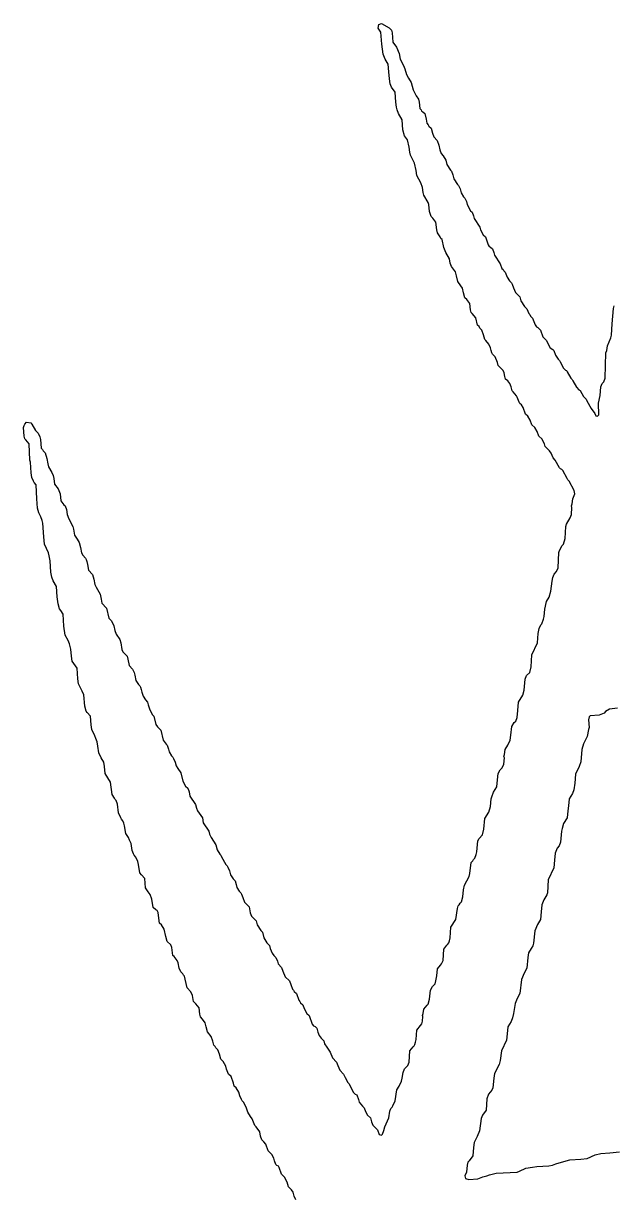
# Model space of a CAD drawing. Header units: millimetres. Extents: x -3 to 175, y -4 to 177.
# Drawn here: x 109.161 to 110.259, y 58.004 to 60.184 of the extents above; entities that cross this region are included whole.
import ezdxf

# ---------------------------------------------------------------- set-up
doc = ezdxf.new("R2010")
doc.units = ezdxf.units.MM
doc.layers.add('TopOverlay', color=2, linetype='Continuous')

msp = doc.modelspace()

# ---------------------------------------------------------------- linework, layer by layer
at = {"layer": 'TopOverlay'}
for p, q in [((109.8207, 60.1755), (109.822, 60.182)), ((109.822, 60.182), (109.8266, 60.184)), ((109.8266, 60.184), (109.841, 60.1761)), ((109.8259, 60.1676), (109.8207, 60.1755)), ((109.8272, 60.1453), (109.8259, 60.1676)), ((109.841, 60.1761), (109.8456, 60.1716)), ((109.8456, 60.1716), (109.8469, 60.1663)), ((109.8469, 60.1663), (109.8482, 60.1492)), ((109.8299, 60.1269), (109.8272, 60.1453)), ((109.8482, 60.1492), (109.8548, 60.1401)), ((109.8548, 60.1401), (109.86, 60.1283)), ((109.8338, 60.1178), (109.8299, 60.1269)), ((109.839, 60.1086), (109.8338, 60.1178)), ((109.86, 60.1283), (109.8613, 60.1178)), ((109.8613, 60.1178), (109.8679, 60.106)), ((109.8403, 60.0941), (109.839, 60.1086)), ((109.8417, 60.081), (109.8403, 60.0941)), ((109.8679, 60.106), (109.8705, 60.0994)), ((109.8705, 60.0994), (109.8731, 60.0889)), ((109.843, 60.0718), (109.8417, 60.081)), ((109.8456, 60.0653), (109.843, 60.0718)), ((109.8731, 60.0889), (109.8771, 60.0823)), ((109.8771, 60.0823), (109.8823, 60.0745)), ((109.8823, 60.0745), (109.8856, 60.0607)), ((109.8522, 60.0561), (109.8456, 60.0653)), ((109.8535, 60.0377), (109.8522, 60.0561)), ((109.8856, 60.0607), (109.8915, 60.0495)), ((109.8915, 60.0495), (109.8954, 60.043)), ((109.8548, 60.0286), (109.8535, 60.0377)), ((109.8561, 60.0233), (109.8548, 60.0286)), ((109.8954, 60.043), (109.8968, 60.0377)), ((109.8968, 60.0377), (109.8981, 60.0259)), ((109.8981, 60.0259), (109.9007, 60.0233)), ((109.8587, 60.0167), (109.8561, 60.0233)), ((109.8653, 60.0049), (109.8587, 60.0167)), ((109.8666, 59.9866), (109.8653, 60.0049)), ((109.9007, 60.0233), (109.9014, 60.0213)), ((109.9014, 60.0213), (109.904, 60.02)), ((109.904, 60.02), (109.9073, 60.0167)), ((109.9073, 60.0167), (109.9099, 60.0063)), ((109.9099, 60.0063), (109.9112, 59.9984)), ((109.8699, 59.9754), (109.8666, 59.9866)), ((109.9112, 59.9984), (109.9138, 59.9958)), ((109.9138, 59.9958), (109.9151, 59.9931)), ((109.9151, 59.9931), (109.9191, 59.9892)), ((109.9191, 59.9892), (109.9217, 59.98)), ((109.8751, 59.9676), (109.8699, 59.9754)), ((109.8784, 59.9538), (109.8751, 59.9676)), ((109.9217, 59.98), (109.9243, 59.9735)), ((109.9243, 59.9735), (109.9302, 59.9662)), ((109.9302, 59.9662), (109.9335, 59.9577)), ((109.8797, 59.9446), (109.8784, 59.9538)), ((109.881, 59.9393), (109.8797, 59.9446)), ((109.8882, 59.9243), (109.881, 59.9393)), ((109.9335, 59.9577), (109.9355, 59.9492)), ((109.9355, 59.9492), (109.9381, 59.9426)), ((109.9381, 59.9426), (109.9414, 59.938)), ((109.8915, 59.9105), (109.8882, 59.9243)), ((109.9414, 59.938), (109.9466, 59.9302)), ((109.9466, 59.9302), (109.9486, 59.9216)), ((109.9486, 59.9216), (109.9551, 59.9111)), ((109.8928, 59.9013), (109.8915, 59.9105)), ((109.9, 59.8875), (109.8928, 59.9013)), ((109.9551, 59.9111), (109.9571, 59.9092)), ((109.9571, 59.9092), (109.9597, 59.9026)), ((109.9597, 59.9026), (109.9617, 59.8954)), ((109.9617, 59.8954), (109.9683, 59.8849)), ((109.9033, 59.879), (109.9, 59.8875)), ((109.9046, 59.8698), (109.9033, 59.879)), ((109.9683, 59.8849), (109.9702, 59.8829)), ((109.9702, 59.8829), (109.9729, 59.8764)), ((109.9729, 59.8764), (109.9748, 59.8692)), ((109.9059, 59.8646), (109.9046, 59.8698)), ((109.9138, 59.8515), (109.9059, 59.8646)), ((109.9151, 59.8475), (109.9138, 59.8515)), ((109.9748, 59.8692), (109.9794, 59.8619)), ((109.9794, 59.8619), (109.982, 59.8593)), ((109.982, 59.8593), (109.9847, 59.8528)), ((109.9847, 59.8528), (109.986, 59.8475)), ((109.9164, 59.8344), (109.9151, 59.8475)), ((109.9191, 59.8252), (109.9164, 59.8344)), ((109.986, 59.8475), (109.9925, 59.8357)), ((109.9925, 59.8357), (109.9952, 59.8331)), ((109.9952, 59.8331), (109.9978, 59.8265)), ((109.9223, 59.8219), (109.9191, 59.8252)), ((109.9282, 59.8147), (109.9223, 59.8219)), ((109.9296, 59.8003), (109.9282, 59.8147)), ((109.9978, 59.8265), (109.9991, 59.8213)), ((109.9991, 59.8213), (110.0096, 59.8055)), ((109.9309, 59.795), (109.9296, 59.8003)), ((109.9361, 59.7872), (109.9309, 59.795)), ((109.9374, 59.7845), (109.9361, 59.7872)), ((110.0096, 59.8055), (110.0109, 59.8003)), ((110.0109, 59.8003), (110.0161, 59.7911)), ((110.0161, 59.7911), (110.0201, 59.7872)), ((110.0201, 59.7872), (110.0253, 59.7727)), ((109.9394, 59.7826), (109.9374, 59.7845)), ((109.9427, 59.7675), (109.9394, 59.7826)), ((109.9466, 59.7583), (109.9427, 59.7675)), ((110.0253, 59.7727), (110.0273, 59.7695)), ((110.0273, 59.7695), (110.0299, 59.7681)), ((110.0299, 59.7681), (110.0332, 59.7649)), ((110.0332, 59.7649), (110.0358, 59.7583)), ((109.9532, 59.7465), (109.9466, 59.7583)), ((109.9545, 59.7386), (109.9532, 59.7465)), ((110.0358, 59.7583), (110.0371, 59.7531)), ((110.0371, 59.7531), (110.0476, 59.7373)), ((109.9571, 59.7321), (109.9545, 59.7386)), ((109.9591, 59.7301), (109.9571, 59.7321)), ((109.9643, 59.7222), (109.9591, 59.7301)), ((109.9663, 59.715), (109.9643, 59.7222)), ((110.0476, 59.7373), (110.0509, 59.7288)), ((110.0509, 59.7288), (110.0529, 59.7268)), ((110.0529, 59.7268), (110.0542, 59.7242)), ((110.0542, 59.7242), (110.0568, 59.7216)), ((110.0568, 59.7216), (110.0581, 59.7189)), ((109.9689, 59.7045), (109.9663, 59.715)), ((109.9742, 59.6966), (109.9689, 59.7045)), ((110.0581, 59.7189), (110.0607, 59.7124)), ((110.0607, 59.7124), (110.0647, 59.7058)), ((110.0647, 59.7058), (110.0686, 59.7019)), ((110.0686, 59.7019), (110.0699, 59.6993)), ((110.0699, 59.6993), (110.0726, 59.6927)), ((109.9774, 59.6921), (109.9742, 59.6966)), ((109.9794, 59.6835), (109.9774, 59.6921)), ((109.982, 59.6743), (109.9794, 59.6835)), ((110.0726, 59.6927), (110.0758, 59.6842)), ((110.0758, 59.6842), (110.0844, 59.6757)), ((109.9853, 59.6711), (109.982, 59.6743)), ((109.9912, 59.6638), (109.9853, 59.6711)), ((109.9925, 59.652), (109.9912, 59.6638)), ((110.0844, 59.6757), (110.0863, 59.6684)), ((110.0863, 59.6684), (110.0929, 59.6579)), ((110.0929, 59.6579), (110.0975, 59.6534)), ((110.2582, 59.654), (110.2595, 59.6593)), ((109.9938, 59.6468), (109.9925, 59.652)), ((109.9958, 59.6448), (109.9938, 59.6468)), ((110.0024, 59.637), (109.9958, 59.6448)), ((110.0056, 59.6232), (110.0024, 59.637)), ((110.0975, 59.6534), (110.1008, 59.6448)), ((110.1008, 59.6448), (110.1027, 59.6429)), ((110.1027, 59.6429), (110.104, 59.6402)), ((110.104, 59.6402), (110.108, 59.6363)), ((110.108, 59.6363), (110.1126, 59.6238)), ((110.2562, 59.6258), (110.2582, 59.654)), ((110.0083, 59.6206), (110.0056, 59.6232)), ((110.0096, 59.6179), (110.0083, 59.6206)), ((110.0135, 59.614), (110.0096, 59.6179)), ((110.0168, 59.6055), (110.0135, 59.614)), ((110.1126, 59.6238), (110.1152, 59.6199)), ((110.1152, 59.6199), (110.1178, 59.6186)), ((110.1178, 59.6186), (110.1224, 59.614)), ((110.1224, 59.614), (110.127, 59.6015)), ((110.2549, 59.6048), (110.2562, 59.6258)), ((110.0188, 59.5969), (110.0168, 59.6055)), ((110.0207, 59.595), (110.0188, 59.5969)), ((110.0266, 59.5878), (110.0207, 59.595)), ((110.127, 59.6015), (110.1329, 59.5956)), ((110.1329, 59.5956), (110.1408, 59.5812)), ((110.247, 59.5851), (110.2536, 59.5996)), ((110.2536, 59.5996), (110.2549, 59.6048)), ((110.0293, 59.5812), (110.0266, 59.5878)), ((110.0306, 59.576), (110.0293, 59.5812)), ((110.0319, 59.572), (110.0306, 59.576)), ((110.0332, 59.5694), (110.0319, 59.572)), ((110.0384, 59.5641), (110.0332, 59.5694)), ((110.1408, 59.5812), (110.1454, 59.5779)), ((110.1454, 59.5779), (110.1473, 59.576)), ((110.1473, 59.576), (110.1506, 59.5674)), ((110.2431, 59.5248), (110.2444, 59.572)), ((110.2444, 59.572), (110.2457, 59.576)), ((110.2457, 59.576), (110.247, 59.5851)), ((110.0424, 59.5537), (110.0384, 59.5641)), ((110.0437, 59.5484), (110.0424, 59.5537)), ((110.0529, 59.5392), (110.0437, 59.5484)), ((110.1506, 59.5674), (110.1552, 59.5602)), ((110.1552, 59.5602), (110.1578, 59.5576)), ((110.1578, 59.5576), (110.1591, 59.555)), ((110.1591, 59.555), (110.1657, 59.5432)), ((110.0548, 59.5346), (110.0529, 59.5392)), ((110.0562, 59.5281), (110.0548, 59.5346)), ((110.0575, 59.5228), (110.0562, 59.5281)), ((110.1657, 59.5432), (110.169, 59.5399)), ((110.169, 59.5399), (110.1709, 59.5392)), ((110.1709, 59.5392), (110.1723, 59.5366)), ((110.1723, 59.5366), (110.1788, 59.5248)), ((110.1788, 59.5248), (110.1814, 59.5222)), ((110.2405, 59.5182), (110.2431, 59.5248)), ((110.0621, 59.5195), (110.0575, 59.5228)), ((110.0653, 59.515), (110.0621, 59.5195)), ((110.068, 59.5084), (110.0653, 59.515)), ((110.0699, 59.5012), (110.068, 59.5084)), ((110.1814, 59.5222), (110.1828, 59.5195)), ((110.1828, 59.5195), (110.1893, 59.5077)), ((110.1893, 59.5077), (110.1939, 59.5031)), ((110.1939, 59.5031), (110.1965, 59.5018)), ((110.2333, 59.4926), (110.2346, 59.5084)), ((110.2346, 59.5084), (110.2372, 59.515)), ((110.2372, 59.515), (110.2405, 59.5182)), ((110.0719, 59.4992), (110.0699, 59.5012)), ((110.0778, 59.492), (110.0719, 59.4992)), ((110.0791, 59.4894), (110.0778, 59.492)), ((110.083, 59.4802), (110.0791, 59.4894)), ((110.1965, 59.5018), (110.2024, 59.4907)), ((110.2024, 59.4907), (110.2077, 59.4854)), ((110.2077, 59.4854), (110.209, 59.4828)), ((110.209, 59.4828), (110.2169, 59.4684)), ((110.2306, 59.4782), (110.2333, 59.4926)), ((110.0844, 59.4776), (110.083, 59.4802)), ((110.087, 59.4749), (110.0844, 59.4776)), ((110.0903, 59.4703), (110.087, 59.4749)), ((110.0949, 59.4579), (110.0903, 59.4703)), ((110.2169, 59.4684), (110.2234, 59.4592)), ((110.2234, 59.4592), (110.2254, 59.4546)), ((110.2313, 59.4566), (110.2306, 59.4782)), ((109.1608, 59.433), (109.1621, 59.4369)), ((109.1621, 59.4369), (109.1634, 59.4395)), ((109.1634, 59.4395), (109.1667, 59.4428)), ((109.1667, 59.4428), (109.1746, 59.4415)), ((109.1746, 59.4415), (109.1765, 59.4395)), ((109.1765, 59.4395), (109.1831, 59.4277)), ((110.0988, 59.4539), (110.0949, 59.4579)), ((110.1034, 59.4467), (110.0988, 59.4539)), ((110.1067, 59.4382), (110.1034, 59.4467)), ((110.1119, 59.433), (110.1067, 59.4382)), ((110.2254, 59.4546), (110.2287, 59.4539)), ((110.2287, 59.4539), (110.2313, 59.4566)), ((109.1621, 59.4172), (109.1608, 59.433)), ((109.1634, 59.412), (109.1621, 59.4172)), ((109.1831, 59.4277), (109.1883, 59.4225)), ((109.1883, 59.4225), (109.191, 59.4159)), ((109.191, 59.4159), (109.1923, 59.4107)), ((110.1165, 59.4257), (110.1119, 59.433)), ((110.1198, 59.4172), (110.1165, 59.4257)), ((110.125, 59.412), (110.1198, 59.4172)), ((109.1654, 59.41), (109.1634, 59.412)), ((109.1713, 59.4028), (109.1654, 59.41)), ((109.1726, 59.3726), (109.1713, 59.4028)), ((109.1923, 59.4107), (109.1936, 59.3949)), ((109.1936, 59.3949), (109.1962, 59.3923)), ((110.1303, 59.4028), (110.125, 59.412)), ((110.1316, 59.3975), (110.1303, 59.4028)), ((110.1395, 59.3897), (110.1316, 59.3975)), ((109.1739, 59.3687), (109.1726, 59.3726)), ((109.1962, 59.3923), (109.1975, 59.3897)), ((109.1975, 59.3897), (109.2015, 59.3857)), ((109.2015, 59.3857), (109.2041, 59.3752)), ((109.2041, 59.3752), (109.2061, 59.3654)), ((110.1427, 59.3851), (110.1395, 59.3897)), ((110.146, 59.3765), (110.1427, 59.3851)), ((110.15, 59.3726), (110.146, 59.3765)), ((110.1578, 59.3582), (110.15, 59.3726)), ((109.1752, 59.349), (109.1739, 59.3687)), ((109.2061, 59.3654), (109.2074, 59.3601)), ((109.2074, 59.3601), (109.2139, 59.3497)), ((109.2139, 59.3497), (109.2159, 59.3437)), ((110.1598, 59.3562), (110.1578, 59.3582)), ((110.1624, 59.3549), (110.1598, 59.3562)), ((110.1644, 59.3529), (110.1624, 59.3549)), ((110.1723, 59.3385), (110.1644, 59.3529)), ((109.1765, 59.3398), (109.1752, 59.349)), ((109.1792, 59.3333), (109.1765, 59.3398)), ((109.1805, 59.3306), (109.1792, 59.3333)), ((109.1844, 59.3267), (109.1805, 59.3306)), ((109.2159, 59.3437), (109.2172, 59.3385)), ((109.2172, 59.3385), (109.2185, 59.328)), ((109.2185, 59.328), (109.2251, 59.3188)), ((110.1736, 59.3359), (110.1723, 59.3385)), ((110.1762, 59.3333), (110.1736, 59.3359)), ((110.1854, 59.3162), (110.1762, 59.3333)), ((109.1857, 59.3005), (109.1844, 59.3267)), ((109.2251, 59.3188), (109.229, 59.3096)), ((109.229, 59.3096), (109.2303, 59.2965)), ((110.1828, 59.3005), (110.1867, 59.3096)), ((110.1867, 59.3096), (110.1854, 59.3162)), ((109.187, 59.2834), (109.1857, 59.3005)), ((109.2303, 59.2965), (109.2362, 59.2893)), ((109.2362, 59.2893), (109.2382, 59.2873)), ((109.2382, 59.2873), (109.2408, 59.2808)), ((110.1801, 59.2873), (110.1814, 59.2913)), ((110.1808, 59.2841), (110.1801, 59.2873)), ((110.1814, 59.2913), (110.1828, 59.3005)), ((109.1897, 59.2742), (109.187, 59.2834)), ((109.1929, 59.267), (109.1897, 59.2742)), ((109.1956, 59.2604), (109.1929, 59.267)), ((109.2408, 59.2808), (109.2421, 59.2716)), ((109.2421, 59.2716), (109.2454, 59.2631)), ((109.2454, 59.2631), (109.2526, 59.2493)), ((110.1709, 59.2532), (110.1775, 59.265)), ((110.1775, 59.265), (110.1801, 59.2716)), ((110.1801, 59.2716), (110.1808, 59.2841)), ((109.1969, 59.2552), (109.1956, 59.2604)), ((109.1988, 59.2296), (109.1969, 59.2552)), ((109.2526, 59.2493), (109.2539, 59.244)), ((109.2539, 59.244), (109.2559, 59.2329)), ((110.1683, 59.227), (110.1696, 59.2493)), ((110.1696, 59.2493), (110.1709, 59.2532)), ((109.2001, 59.2165), (109.1988, 59.2296)), ((109.2559, 59.2329), (109.2605, 59.2257)), ((109.2605, 59.2257), (109.2644, 59.2191)), ((109.2644, 59.2191), (109.2671, 59.2099)), ((110.1657, 59.2165), (110.1683, 59.227)), ((109.2074, 59.2001), (109.2001, 59.2165)), ((109.2087, 59.1948), (109.2074, 59.2001)), ((109.2671, 59.2099), (109.269, 59.2001)), ((109.269, 59.2001), (109.271, 59.1955)), ((110.1552, 59.1719), (110.1565, 59.2008)), ((110.1565, 59.2008), (110.1578, 59.2047)), ((110.1578, 59.2047), (110.1631, 59.2139)), ((110.1631, 59.2139), (110.1657, 59.2165)), ((109.2106, 59.185), (109.2087, 59.1948)), ((109.212, 59.164), (109.2106, 59.185)), ((109.271, 59.1955), (109.2762, 59.1903)), ((109.2762, 59.1903), (109.2775, 59.1876)), ((109.2775, 59.1876), (109.2789, 59.1837)), ((109.2789, 59.1837), (109.2802, 59.1784)), ((109.2802, 59.1784), (109.2815, 59.168)), ((109.2133, 59.1548), (109.212, 59.164)), ((109.2159, 59.1483), (109.2133, 59.1548)), ((109.2815, 59.168), (109.2894, 59.1601)), ((109.2894, 59.1601), (109.292, 59.1509)), ((110.1441, 59.1476), (110.1454, 59.1542)), ((110.1454, 59.1542), (110.148, 59.1607)), ((110.148, 59.1607), (110.1526, 59.1653)), ((110.1526, 59.1653), (110.1552, 59.1719)), ((109.2224, 59.1378), (109.2159, 59.1483)), ((109.2238, 59.1181), (109.2224, 59.1378)), ((109.292, 59.1509), (109.2939, 59.1411)), ((109.2939, 59.1411), (109.2959, 59.1365)), ((109.2959, 59.1365), (109.3038, 59.1233)), ((110.1421, 59.1286), (110.1441, 59.1476)), ((109.2251, 59.105), (109.2238, 59.1181)), ((109.3038, 59.1233), (109.3051, 59.1142)), ((109.3051, 59.1142), (109.3064, 59.1063)), ((110.1336, 59.1096), (110.1388, 59.1174)), ((110.1388, 59.1174), (110.1421, 59.1286)), ((109.2277, 59.0958), (109.2251, 59.105)), ((109.2303, 59.0932), (109.2277, 59.0958)), ((109.2349, 59.086), (109.2303, 59.0932)), ((109.3064, 59.1063), (109.3156, 59.0971)), ((109.3156, 59.0971), (109.3195, 59.0787)), ((110.1296, 59.082), (110.1309, 59.0951)), ((110.1309, 59.0951), (110.1336, 59.1096)), ((109.2362, 59.0637), (109.2349, 59.086)), ((109.3195, 59.0787), (109.3248, 59.0735)), ((109.3248, 59.0735), (109.3287, 59.0643)), ((110.1204, 59.0597), (110.1231, 59.0663)), ((110.1231, 59.0663), (110.125, 59.0683)), ((110.125, 59.0683), (110.1283, 59.0768)), ((110.1283, 59.0768), (110.1296, 59.082)), ((109.2382, 59.0473), (109.2362, 59.0637)), ((109.2441, 59.0374), (109.2382, 59.0473)), ((109.3287, 59.0643), (109.3307, 59.0558)), ((109.3307, 59.0558), (109.3333, 59.0492)), ((109.3333, 59.0492), (109.3399, 59.0387)), ((110.1172, 59.0328), (110.1185, 59.0499)), ((110.1185, 59.0499), (110.1204, 59.0597)), ((109.2467, 59.0309), (109.2441, 59.0374)), ((109.2487, 59.021), (109.2467, 59.0309)), ((109.3399, 59.0387), (109.3418, 59.0328)), ((109.3418, 59.0328), (109.3438, 59.0204)), ((110.1067, 59.0105), (110.1172, 59.0328)), ((109.25, 59.0079), (109.2487, 59.021)), ((109.2513, 58.9987), (109.25, 59.0079)), ((109.3438, 59.0204), (109.3458, 59.0158)), ((109.3458, 59.0158), (109.3536, 59.0079)), ((109.3536, 59.0079), (109.355, 59.0027)), ((109.355, 59.0027), (109.3576, 58.9908)), ((110.1054, 58.9882), (110.1067, 59.0105)), ((109.2605, 58.9856), (109.2513, 58.9987)), ((109.2618, 58.9659), (109.2605, 58.9856)), ((109.3576, 58.9908), (109.3635, 58.9836)), ((109.3635, 58.9836), (109.3668, 58.9777)), ((110.1027, 58.9777), (110.1054, 58.9882)), ((109.2631, 58.9567), (109.2618, 58.9659)), ((109.3668, 58.9777), (109.3681, 58.9725)), ((109.3681, 58.9725), (109.37, 58.9626)), ((109.37, 58.9626), (109.3746, 58.9554)), ((110.0922, 58.9449), (110.0942, 58.9653)), ((110.0942, 58.9653), (110.0968, 58.9718)), ((110.0968, 58.9718), (110.1027, 58.9777)), ((109.2703, 58.943), (109.2631, 58.9567)), ((109.273, 58.9364), (109.2703, 58.943)), ((109.2749, 58.9148), (109.273, 58.9364)), ((109.3746, 58.9554), (109.3773, 58.9528)), ((109.3773, 58.9528), (109.3786, 58.9502)), ((109.3786, 58.9502), (109.3799, 58.9462)), ((109.3799, 58.9462), (109.3812, 58.941)), ((109.3812, 58.941), (109.3832, 58.9338)), ((110.0817, 58.9226), (110.0896, 58.9357)), ((110.0896, 58.9357), (110.0922, 58.9449)), ((109.2775, 58.9056), (109.2749, 58.9148)), ((109.3832, 58.9338), (109.3877, 58.9266)), ((109.3877, 58.9266), (109.3917, 58.9226)), ((109.3917, 58.9226), (109.393, 58.9174)), ((109.393, 58.9174), (109.3956, 58.9082)), ((110.0804, 58.9069), (110.0817, 58.9226)), ((109.2795, 58.9036), (109.2775, 58.9056)), ((109.2854, 58.8964), (109.2795, 58.9036)), ((109.2867, 58.8806), (109.2854, 58.8964)), ((109.3956, 58.9082), (109.4009, 58.899)), ((109.4009, 58.899), (109.4035, 58.8964)), ((109.4035, 58.8964), (109.4068, 58.8813)), ((110.0765, 58.8872), (110.0791, 58.8938)), ((110.0791, 58.8938), (110.0804, 58.9069)), ((110.2129, 58.8951), (110.2116, 58.8898)), ((110.2149, 58.897), (110.2129, 58.8951)), ((110.2319, 58.8984), (110.2149, 58.897)), ((110.2411, 58.9023), (110.2319, 58.8984)), ((110.2438, 58.9049), (110.2411, 58.9023)), ((110.251, 58.9095), (110.2438, 58.9049)), ((110.2661, 58.9115), (110.251, 58.9095)), ((109.288, 58.8715), (109.2867, 58.8806)), ((109.2933, 58.8597), (109.288, 58.8715)), ((109.4068, 58.8813), (109.41, 58.8767)), ((109.41, 58.8767), (109.4166, 58.8702)), ((109.4166, 58.8702), (109.4205, 58.8518)), ((110.0673, 58.861), (110.0693, 58.8774)), ((110.0693, 58.8774), (110.0739, 58.8846)), ((110.0739, 58.8846), (110.0765, 58.8872)), ((110.2116, 58.8715), (110.2096, 58.859)), ((110.2116, 58.8898), (110.2129, 58.8754)), ((110.2129, 58.8754), (110.2116, 58.8715)), ((109.2953, 58.8551), (109.2933, 58.8597)), ((109.2979, 58.8485), (109.2953, 58.8551)), ((109.2992, 58.8406), (109.2979, 58.8485)), ((109.4205, 58.8518), (109.4264, 58.8446)), ((110.0621, 58.8426), (110.066, 58.8518)), ((110.066, 58.8518), (110.0673, 58.861)), ((110.2057, 58.8511), (110.2024, 58.8452)), ((110.2096, 58.859), (110.2057, 58.8511)), ((109.3012, 58.8282), (109.2992, 58.8406)), ((109.3051, 58.819), (109.3012, 58.8282)), ((109.4264, 58.8446), (109.4284, 58.8426)), ((109.4284, 58.8426), (109.4304, 58.8354)), ((109.4304, 58.8354), (109.4317, 58.8301)), ((109.4317, 58.8301), (109.4363, 58.8229)), ((110.0555, 58.8255), (110.0568, 58.8347)), ((110.0568, 58.8347), (110.0621, 58.8426)), ((110.1998, 58.8347), (110.1978, 58.8118)), ((110.2024, 58.8452), (110.1998, 58.8347)), ((109.3103, 58.8111), (109.3051, 58.819)), ((109.3117, 58.8032), (109.3103, 58.8111)), ((109.4363, 58.8229), (109.4389, 58.8203)), ((109.4389, 58.8203), (109.4402, 58.8177)), ((109.4402, 58.8177), (109.4428, 58.8111)), ((109.4428, 58.8111), (109.4448, 58.8039)), ((110.0516, 58.8006), (110.0542, 58.8072)), ((110.0542, 58.8216), (110.0555, 58.8255)), ((110.0555, 58.819), (110.0542, 58.8216)), ((110.0542, 58.8072), (110.0555, 58.819)), ((110.1978, 58.8118), (110.1946, 58.8032)), ((109.313, 58.7901), (109.3117, 58.8032)), ((109.3176, 58.7816), (109.313, 58.7901)), ((109.4448, 58.8039), (109.4481, 58.7993)), ((109.4481, 58.7993), (109.4533, 58.7914)), ((109.4533, 58.7914), (109.4573, 58.7757)), ((110.0424, 58.7783), (110.0437, 58.7901)), ((110.0437, 58.7901), (110.0476, 58.7967)), ((110.0476, 58.7967), (110.0516, 58.8006)), ((110.188, 58.7888), (110.1867, 58.7718)), ((110.1946, 58.8032), (110.188, 58.7888)), ((109.3228, 58.7737), (109.3176, 58.7816)), ((109.3261, 58.7508), (109.3228, 58.7737)), ((109.4573, 58.7757), (109.4625, 58.7665)), ((109.4625, 58.7665), (109.4665, 58.7626)), ((109.4665, 58.7626), (109.4691, 58.756)), ((110.0352, 58.7554), (110.0411, 58.7652)), ((110.0411, 58.7652), (110.0424, 58.7783)), ((110.1867, 58.7718), (110.1847, 58.7593)), ((109.33, 58.7442), (109.3261, 58.7508)), ((109.3313, 58.7416), (109.33, 58.7442)), ((109.3333, 58.7396), (109.3313, 58.7416)), ((109.3359, 58.7331), (109.3333, 58.7396)), ((109.4691, 58.756), (109.4704, 58.7481)), ((109.4704, 58.7481), (109.4809, 58.7324)), ((110.0293, 58.7285), (110.0306, 58.7429)), ((110.0306, 58.7429), (110.0319, 58.7468)), ((110.0319, 58.7468), (110.0352, 58.7554)), ((110.1762, 58.7429), (110.1749, 58.7298)), ((110.1821, 58.7527), (110.1762, 58.7429)), ((110.1847, 58.7593), (110.1821, 58.7527)), ((109.3379, 58.7167), (109.3359, 58.7331)), ((109.4809, 58.7324), (109.4829, 58.7252)), ((109.4829, 58.7252), (109.4848, 58.7206)), ((109.4848, 58.7206), (109.494, 58.7075)), ((110.0188, 58.7062), (110.0266, 58.718)), ((110.0266, 58.718), (110.0293, 58.7285)), ((110.1736, 58.7206), (110.1723, 58.7075)), ((110.1749, 58.7298), (110.1736, 58.7206)), ((109.3418, 58.7075), (109.3379, 58.7167)), ((109.3431, 58.7049), (109.3418, 58.7075)), ((109.3458, 58.7022), (109.3431, 58.7049)), ((109.3477, 58.6976), (109.3458, 58.7022)), ((109.349, 58.6924), (109.3477, 58.6976)), ((109.494, 58.7075), (109.4953, 58.6983)), ((109.4953, 58.6983), (109.5058, 58.6826)), ((110.0175, 58.6865), (110.0188, 58.7062)), ((110.1657, 58.697), (110.1631, 58.6878)), ((110.1723, 58.7075), (110.1657, 58.697)), ((109.351, 58.6786), (109.349, 58.6924)), ((109.3563, 58.6707), (109.351, 58.6786)), ((109.5058, 58.6826), (109.5071, 58.6773)), ((109.5071, 58.6773), (109.5098, 58.6707)), ((110.0083, 58.6694), (110.0148, 58.676)), ((110.0148, 58.676), (110.0175, 58.6865)), ((110.1618, 58.6826), (110.1598, 58.6622)), ((110.1631, 58.6878), (110.1618, 58.6826)), ((109.3582, 58.6662), (109.3563, 58.6707)), ((109.3609, 58.6596), (109.3582, 58.6662)), ((109.3628, 58.6471), (109.3609, 58.6596)), ((109.5098, 58.6707), (109.5189, 58.6576)), ((109.5189, 58.6576), (109.5209, 58.6478)), ((110.0043, 58.6445), (110.0063, 58.6648)), ((110.0063, 58.6648), (110.0083, 58.6694)), ((110.1572, 58.6557), (110.1539, 58.6511)), ((110.1598, 58.6622), (110.1572, 58.6557)), ((109.3654, 58.6406), (109.3628, 58.6471)), ((109.3668, 58.6379), (109.3654, 58.6406)), ((109.37, 58.6347), (109.3668, 58.6379)), ((109.3733, 58.6261), (109.37, 58.6347)), ((109.5209, 58.6478), (109.5262, 58.6399)), ((109.5262, 58.6399), (109.5281, 58.6379)), ((109.5281, 58.6379), (109.5294, 58.6353)), ((109.5294, 58.6353), (109.5373, 58.6209)), ((109.9965, 58.6275), (109.9978, 58.6301)), ((109.9978, 58.6301), (110.0004, 58.6327)), ((110.0004, 58.6327), (110.003, 58.6393)), ((110.003, 58.6393), (110.0043, 58.6445)), ((110.15, 58.6419), (110.1486, 58.6288)), ((110.1539, 58.6511), (110.15, 58.6419)), ((109.3746, 58.6209), (109.3733, 58.6261)), ((109.3773, 58.6052), (109.3746, 58.6209)), ((109.5373, 58.6209), (109.5399, 58.6183)), ((109.5399, 58.6183), (109.5412, 58.6156)), ((109.5412, 58.6156), (109.5439, 58.6091)), ((109.5439, 58.6091), (109.5458, 58.6019)), ((109.9912, 58.6038), (109.9938, 58.6248)), ((109.9938, 58.6248), (109.9965, 58.6275)), ((110.1473, 58.6143), (110.1368, 58.592)), ((110.1486, 58.6288), (110.1473, 58.6143)), ((109.3805, 58.6019), (109.3773, 58.6052)), ((109.3864, 58.5947), (109.3805, 58.6019)), ((109.3877, 58.5776), (109.3864, 58.5947)), ((109.5458, 58.6019), (109.5511, 58.594)), ((109.5511, 58.594), (109.5544, 58.5907)), ((109.5544, 58.5907), (109.5563, 58.5835)), ((109.9814, 58.5822), (109.9899, 58.5986)), ((109.9899, 58.5986), (109.9912, 58.6038)), ((110.1368, 58.592), (110.1355, 58.5684)), ((109.393, 58.5697), (109.3877, 58.5776)), ((109.3963, 58.5651), (109.393, 58.5697)), ((109.3996, 58.5566), (109.3963, 58.5651)), ((109.5563, 58.5835), (109.5576, 58.5783)), ((109.5576, 58.5783), (109.5622, 58.571)), ((109.5622, 58.571), (109.5649, 58.5684)), ((109.5649, 58.5684), (109.5662, 58.5658)), ((109.5662, 58.5658), (109.5688, 58.5592)), ((109.9781, 58.5605), (109.9794, 58.5737)), ((109.9794, 58.5737), (109.9814, 58.5822)), ((110.1355, 58.5684), (110.1342, 58.5645)), ((109.4022, 58.5409), (109.3996, 58.5566)), ((109.5688, 58.5592), (109.5721, 58.5507)), ((109.5721, 58.5507), (109.5806, 58.5422)), ((109.9683, 58.5389), (109.9696, 58.5442)), ((109.9696, 58.5442), (109.9715, 58.5461)), ((109.9715, 58.5461), (109.9729, 58.5487)), ((109.9729, 58.5487), (109.9755, 58.5514)), ((109.9755, 58.5514), (109.9781, 58.5605)), ((110.125, 58.5461), (110.1237, 58.533)), ((110.129, 58.5553), (110.125, 58.5461)), ((110.1342, 58.5645), (110.129, 58.5553)), ((109.4068, 58.5363), (109.4022, 58.5409)), ((109.4094, 58.535), (109.4068, 58.5363)), ((109.4114, 58.5317), (109.4094, 58.535)), ((109.4127, 58.5212), (109.4114, 58.5317)), ((109.414, 58.512), (109.4127, 58.5212)), ((109.5806, 58.5422), (109.5826, 58.531)), ((109.5826, 58.531), (109.5852, 58.5245)), ((109.5852, 58.5245), (109.5937, 58.5159)), ((109.965, 58.5186), (109.9683, 58.5389)), ((110.1237, 58.533), (110.1224, 58.5186)), ((109.4173, 58.5087), (109.414, 58.512)), ((109.4225, 58.5009), (109.4173, 58.5087)), ((109.4258, 58.4871), (109.4225, 58.5009)), ((109.5937, 58.5159), (109.5957, 58.5087)), ((109.5957, 58.5087), (109.6022, 58.4982)), ((109.9545, 58.4845), (109.9558, 58.5041)), ((109.9558, 58.5041), (109.965, 58.5186)), ((110.1172, 58.5094), (110.1119, 58.4976)), ((110.1224, 58.5186), (110.1172, 58.5094)), ((109.4284, 58.4779), (109.4258, 58.4871)), ((109.435, 58.4713), (109.4284, 58.4779)), ((109.6022, 58.4982), (109.6055, 58.495)), ((109.6055, 58.495), (109.6081, 58.4845)), ((109.6081, 58.4845), (109.6134, 58.4753)), ((109.9519, 58.4753), (109.9532, 58.4792)), ((109.9532, 58.4792), (109.9545, 58.4845)), ((110.1119, 58.4976), (110.1099, 58.4746)), ((109.4369, 58.4667), (109.435, 58.4713)), ((109.4389, 58.4517), (109.4369, 58.4667)), ((109.6134, 58.4753), (109.6186, 58.47)), ((109.6186, 58.47), (109.62, 58.4648)), ((109.62, 58.4648), (109.6232, 58.4563)), ((109.6232, 58.4563), (109.6265, 58.4517)), ((109.9414, 58.4425), (109.9427, 58.4635)), ((109.9427, 58.4635), (109.9486, 58.4707)), ((109.9486, 58.4707), (109.9505, 58.4727)), ((109.9505, 58.4727), (109.9519, 58.4753)), ((110.1001, 58.4569), (110.0988, 58.4477)), ((110.1054, 58.4648), (110.1001, 58.4569)), ((110.1086, 58.4694), (110.1054, 58.4648)), ((110.1099, 58.4746), (110.1086, 58.4694)), ((109.4409, 58.4497), (109.4389, 58.4517)), ((109.4468, 58.4425), (109.4409, 58.4497)), ((109.4487, 58.4379), (109.4468, 58.4425)), ((109.4507, 58.428), (109.4487, 58.4379)), ((109.6265, 58.4517), (109.6304, 58.4477)), ((109.6304, 58.4477), (109.6331, 58.4412)), ((109.6331, 58.4412), (109.6344, 58.4359)), ((109.6344, 58.4359), (109.6409, 58.4294)), ((109.9309, 58.4267), (109.9368, 58.4339)), ((109.9368, 58.4339), (109.9387, 58.4359)), ((109.9387, 58.4359), (109.9414, 58.4425)), ((110.0988, 58.4477), (110.0975, 58.428)), ((109.4533, 58.4215), (109.4507, 58.428)), ((109.4573, 58.4176), (109.4533, 58.4215)), ((109.4586, 58.4149), (109.4573, 58.4176)), ((109.4606, 58.413), (109.4586, 58.4149)), ((109.4619, 58.4077), (109.4606, 58.413)), ((109.6409, 58.4294), (109.6436, 58.4228)), ((109.6436, 58.4228), (109.6475, 58.4123)), ((109.6475, 58.4123), (109.6554, 58.4044)), ((109.9282, 58.4044), (109.9296, 58.4136)), ((109.9296, 58.4136), (109.9309, 58.4267)), ((110.0922, 58.4189), (110.087, 58.4071)), ((110.0975, 58.428), (110.0922, 58.4189)), ((109.4632, 58.3998), (109.4619, 58.4077)), ((109.4651, 58.3913), (109.4632, 58.3998)), ((109.4724, 58.3841), (109.4651, 58.3913)), ((109.6554, 58.4044), (109.658, 58.3979)), ((109.658, 58.3979), (109.6613, 58.3893)), ((109.9178, 58.3874), (109.9217, 58.3939)), ((109.9217, 58.3939), (109.9269, 58.3992)), ((109.9269, 58.3992), (109.9282, 58.4044)), ((110.087, 58.4071), (110.0844, 58.3808)), ((109.475, 58.3775), (109.4724, 58.3841)), ((109.477, 58.3664), (109.475, 58.3775)), ((109.6613, 58.3893), (109.6632, 58.3874)), ((109.6632, 58.3874), (109.6646, 58.3848)), ((109.6646, 58.3848), (109.6685, 58.3808)), ((109.6685, 58.3808), (109.6731, 58.3684)), ((109.9138, 58.3611), (109.9164, 58.3703)), ((109.9164, 58.3703), (109.9178, 58.3874)), ((110.0791, 58.3716), (110.0752, 58.3625)), ((110.0844, 58.3808), (110.0791, 58.3716)), ((109.4815, 58.3618), (109.477, 58.3664)), ((109.4875, 58.3546), (109.4815, 58.3618)), ((109.4888, 58.3428), (109.4875, 58.3546)), ((109.6731, 58.3684), (109.6751, 58.3664)), ((109.6751, 58.3664), (109.6764, 58.3638)), ((109.6764, 58.3638), (109.6803, 58.3598)), ((109.6803, 58.3598), (109.6829, 58.3533)), ((109.6829, 58.3533), (109.6882, 58.3441)), ((109.9046, 58.3441), (109.9059, 58.352)), ((109.9059, 58.352), (109.9118, 58.3592)), ((109.9118, 58.3592), (109.9138, 58.3611)), ((110.0752, 58.3625), (110.0726, 58.3441)), ((109.4901, 58.3375), (109.4888, 58.3428)), ((109.494, 58.3336), (109.4901, 58.3375)), ((109.4986, 58.3264), (109.494, 58.3336)), ((109.5006, 58.3192), (109.4986, 58.3264)), ((109.6882, 58.3441), (109.6921, 58.3402)), ((109.6921, 58.3402), (109.698, 58.3238)), ((109.902, 58.3244), (109.9033, 58.3297)), ((109.9033, 58.3402), (109.9046, 58.3441)), ((109.904, 58.3382), (109.9033, 58.3402)), ((109.9033, 58.3297), (109.904, 58.3382)), ((110.068, 58.329), (110.0621, 58.3192)), ((110.0706, 58.3356), (110.068, 58.329)), ((110.0726, 58.3441), (110.0706, 58.3356)), ((109.5032, 58.31), (109.5006, 58.3192)), ((109.5098, 58.3008), (109.5032, 58.31)), ((109.698, 58.3238), (109.7006, 58.3211)), ((109.7006, 58.3211), (109.7033, 58.3198)), ((109.7033, 58.3198), (109.7065, 58.3165)), ((109.7065, 58.3165), (109.7085, 58.3093)), ((109.7085, 58.3093), (109.7111, 58.3028)), ((109.8915, 58.2955), (109.8928, 58.3126)), ((109.8928, 58.3126), (109.8994, 58.3218)), ((109.8994, 58.3218), (109.902, 58.3244)), ((110.0607, 58.306), (110.0594, 58.2942)), ((110.0621, 58.3192), (110.0607, 58.306)), ((109.513, 58.2923), (109.5098, 58.3008)), ((109.515, 58.285), (109.513, 58.2923)), ((109.5176, 58.2824), (109.515, 58.285)), ((109.5189, 58.2798), (109.5176, 58.2824)), ((109.7111, 58.3028), (109.7144, 58.2982)), ((109.7144, 58.2982), (109.7197, 58.2929)), ((109.7197, 58.2929), (109.721, 58.2877)), ((109.721, 58.2877), (109.7249, 58.2811)), ((109.8797, 58.2746), (109.8856, 58.2818)), ((109.8856, 58.2818), (109.8876, 58.2837)), ((109.8876, 58.2837), (109.8889, 58.2864)), ((109.8889, 58.2864), (109.8902, 58.2903)), ((109.8902, 58.2903), (109.8915, 58.2955)), ((110.0594, 58.2942), (110.0503, 58.2746)), ((109.5222, 58.2765), (109.5189, 58.2798)), ((109.5255, 58.268), (109.5222, 58.2765)), ((109.5281, 58.2588), (109.5255, 58.268)), ((109.7249, 58.2811), (109.7315, 58.2719)), ((109.7315, 58.2719), (109.7354, 58.2614)), ((109.7354, 58.2614), (109.7433, 58.2536)), ((109.8784, 58.2536), (109.8797, 58.2746)), ((110.0503, 58.2746), (110.0476, 58.2562)), ((109.5321, 58.2549), (109.5281, 58.2588)), ((109.5373, 58.2457), (109.5321, 58.2549)), ((109.5386, 58.2404), (109.5373, 58.2457)), ((109.5412, 58.2339), (109.5386, 58.2404)), ((109.7433, 58.2536), (109.7459, 58.247)), ((109.7459, 58.247), (109.7492, 58.2385)), ((109.7492, 58.2385), (109.7564, 58.2313)), ((109.8672, 58.2345), (109.8699, 58.2411)), ((109.8699, 58.2411), (109.8758, 58.247)), ((109.8758, 58.247), (109.8784, 58.2536)), ((110.0457, 58.249), (110.0371, 58.2326)), ((110.0476, 58.2562), (110.0457, 58.249)), ((109.5425, 58.2313), (109.5412, 58.2339)), ((109.5471, 58.2267), (109.5425, 58.2313)), ((109.5517, 58.2142), (109.5471, 58.2267)), ((109.7564, 58.2313), (109.759, 58.2247)), ((109.759, 58.2247), (109.7643, 58.2155)), ((109.86, 58.209), (109.864, 58.2181)), ((109.864, 58.2181), (109.8653, 58.2234)), ((109.8653, 58.2234), (109.8672, 58.2345)), ((110.0358, 58.2234), (110.0339, 58.2057)), ((110.0371, 58.2326), (110.0358, 58.2234)), ((109.553, 58.209), (109.5517, 58.2142)), ((109.5563, 58.2057), (109.553, 58.209)), ((109.5616, 58.1978), (109.5563, 58.2057)), ((109.5635, 58.1906), (109.5616, 58.1978)), ((109.7643, 58.2155), (109.7669, 58.2129)), ((109.7669, 58.2129), (109.7708, 58.2037)), ((109.7708, 58.2037), (109.7748, 58.1972)), ((109.7748, 58.1972), (109.778, 58.1939)), ((109.8522, 58.1814), (109.8554, 58.2017)), ((109.8554, 58.2017), (109.86, 58.209)), ((110.0319, 58.2011), (110.026, 58.1939)), ((110.0339, 58.2057), (110.0319, 58.2011)), ((109.5662, 58.184), (109.5635, 58.1906)), ((109.5675, 58.1814), (109.5662, 58.184)), ((109.5701, 58.1788), (109.5675, 58.1814)), ((109.5753, 58.1696), (109.5701, 58.1788)), ((109.778, 58.1939), (109.7807, 58.1926)), ((109.7807, 58.1926), (109.7839, 58.184)), ((109.7839, 58.184), (109.7852, 58.1788)), ((109.7852, 58.1788), (109.7912, 58.1716)), ((109.8469, 58.1696), (109.8482, 58.1722)), ((109.8482, 58.1722), (109.8522, 58.1814)), ((110.0227, 58.1853), (110.0214, 58.1644)), ((110.026, 58.1939), (110.0227, 58.1853)), ((109.578, 58.1604), (109.5753, 58.1696)), ((109.5832, 58.1525), (109.578, 58.1604)), ((109.5865, 58.148), (109.5832, 58.1525)), ((109.7912, 58.1716), (109.7944, 58.1683)), ((109.7944, 58.1683), (109.7971, 58.1617)), ((109.7971, 58.1617), (109.801, 58.1552)), ((109.801, 58.1552), (109.8062, 58.1499)), ((109.8403, 58.1499), (109.8423, 58.1624)), ((109.8423, 58.1624), (109.8443, 58.167)), ((109.8443, 58.167), (109.8469, 58.1696)), ((110.0148, 58.1552), (110.0122, 58.1486)), ((110.0214, 58.1644), (110.0148, 58.1552)), ((109.5911, 58.1355), (109.5865, 58.148)), ((109.5937, 58.1329), (109.5911, 58.1355)), ((109.6003, 58.1237), (109.5937, 58.1329)), ((109.8062, 58.1499), (109.8082, 58.1427)), ((109.8082, 58.1427), (109.8108, 58.1361)), ((109.8108, 58.1361), (109.8194, 58.1276)), ((109.8312, 58.1263), (109.8331, 58.1335)), ((109.8331, 58.1335), (109.8403, 58.1499)), ((110.0122, 58.1486), (110.0089, 58.1257)), ((109.6016, 58.1158), (109.6003, 58.1237)), ((109.6042, 58.1093), (109.6016, 58.1158)), ((109.6081, 58.1053), (109.6042, 58.1093)), ((109.8194, 58.1276), (109.8226, 58.1191)), ((109.8226, 58.1191), (109.8266, 58.1178)), ((109.8266, 58.1178), (109.8285, 58.1198)), ((109.8285, 58.1198), (109.8312, 58.1263)), ((110.005, 58.1152), (109.9991, 58.104)), ((110.0089, 58.1257), (110.005, 58.1152)), ((109.6114, 58.1007), (109.6081, 58.1053)), ((109.616, 58.0883), (109.6114, 58.1007)), ((109.6226, 58.0817), (109.616, 58.0883)), ((109.9978, 58.0948), (109.9965, 58.0791)), ((109.9991, 58.104), (109.9978, 58.0948)), ((110.2346, 58.0837), (110.2516, 58.085)), ((110.2516, 58.085), (110.2693, 58.087)), ((109.6265, 58.0751), (109.6226, 58.0817)), ((109.6278, 58.0699), (109.6265, 58.0751)), ((109.6304, 58.0633), (109.6278, 58.0699)), ((109.6324, 58.0614), (109.6304, 58.0633)), ((109.9873, 58.0673), (109.986, 58.062)), ((109.9899, 58.0699), (109.9873, 58.0673)), ((109.9965, 58.0791), (109.9899, 58.0699)), ((110.1447, 58.062), (110.1513, 58.0647)), ((110.1513, 58.0647), (110.1618, 58.0673)), ((110.1618, 58.0673), (110.1769, 58.0719)), ((110.1769, 58.0719), (110.1978, 58.0732)), ((110.1978, 58.0732), (110.2096, 58.0745)), ((110.2096, 58.0745), (110.2241, 58.0811)), ((110.2241, 58.0811), (110.2346, 58.0837)), ((109.635, 58.0601), (109.6324, 58.0614)), ((109.6364, 58.0574), (109.635, 58.0601)), ((109.6409, 58.045), (109.6364, 58.0574)), ((109.6462, 58.0397), (109.6409, 58.045)), ((109.9847, 58.0489), (109.982, 58.0424)), ((109.982, 58.0424), (109.9833, 58.0371)), ((109.986, 58.062), (109.9847, 58.0489)), ((110.0155, 58.0404), (110.0227, 58.0424)), ((110.0227, 58.0424), (110.028, 58.0437)), ((110.028, 58.0437), (110.0352, 58.0456)), ((110.0352, 58.0456), (110.0404, 58.0469)), ((110.0404, 58.0469), (110.0791, 58.0489)), ((110.0791, 58.0489), (110.0837, 58.0509)), ((110.0837, 58.0509), (110.0955, 58.0561)), ((110.0955, 58.0561), (110.108, 58.0581)), ((110.108, 58.0581), (110.1158, 58.0594)), ((110.1158, 58.0594), (110.1381, 58.0607)), ((110.1381, 58.0607), (110.1447, 58.062)), ((109.6514, 58.0305), (109.6462, 58.0397)), ((109.6541, 58.0214), (109.6514, 58.0305)), ((109.6593, 58.0161), (109.6541, 58.0214)), ((109.9833, 58.0371), (109.9892, 58.0351)), ((109.9892, 58.0351), (110.0063, 58.0364)), ((110.0063, 58.0364), (110.0155, 58.0404)), ((109.6626, 58.0115), (109.6593, 58.0161)), ((109.6646, 58.0043), (109.6626, 58.0115)), ((109.6672, 57.9977), (109.6646, 58.0043))]:
    msp.add_line(p, q, dxfattribs=at)

doc.saveas('drawing.dxf')
